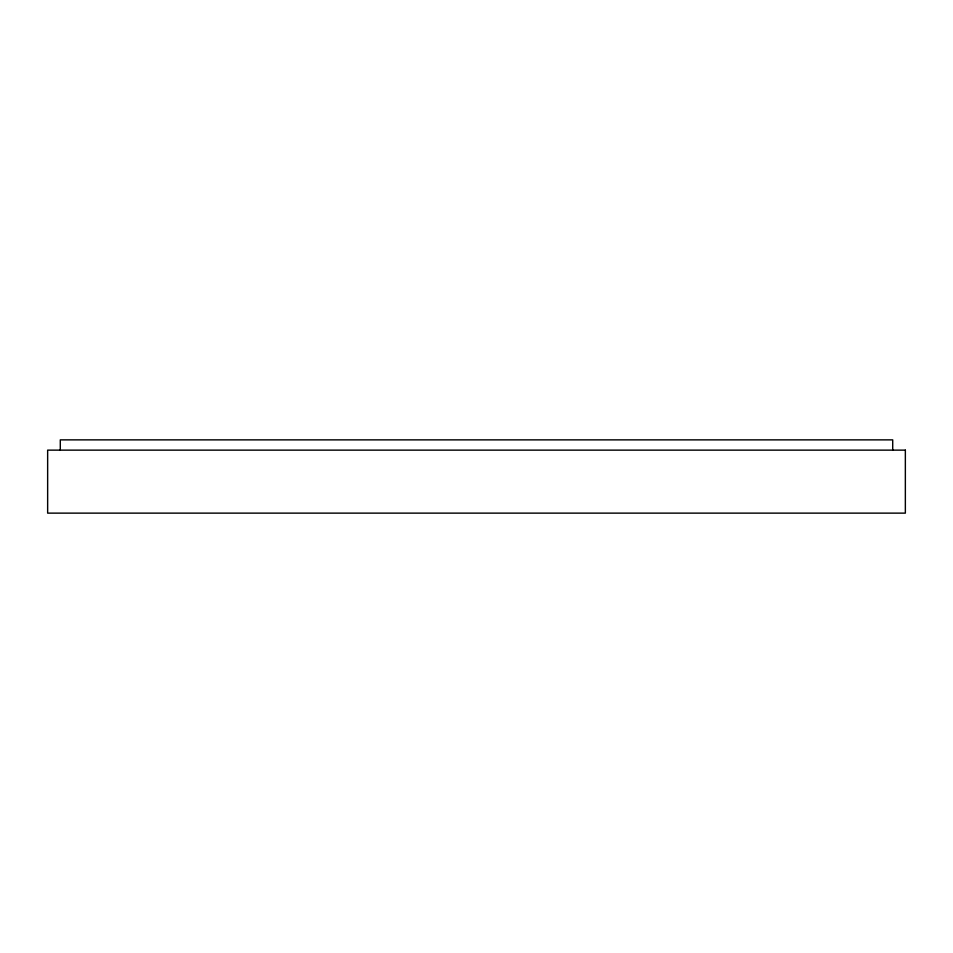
<?xml version="1.0" encoding="UTF-8"?>
<svg xmlns="http://www.w3.org/2000/svg" width="953" height="953" viewBox="0 0 953 953"><rect width="100%" height="100%" fill="white"/><g stroke="black" fill="none" stroke-linecap="round" stroke-linejoin="round"><path stroke-width="1.43" d="M892.711 450.138L892.711 439.869L60.289 439.869L60.289 450.138M905.35 450.138L47.65 450.138L47.65 513.131L905.35 513.131L905.35 450.138"/></g></svg>
